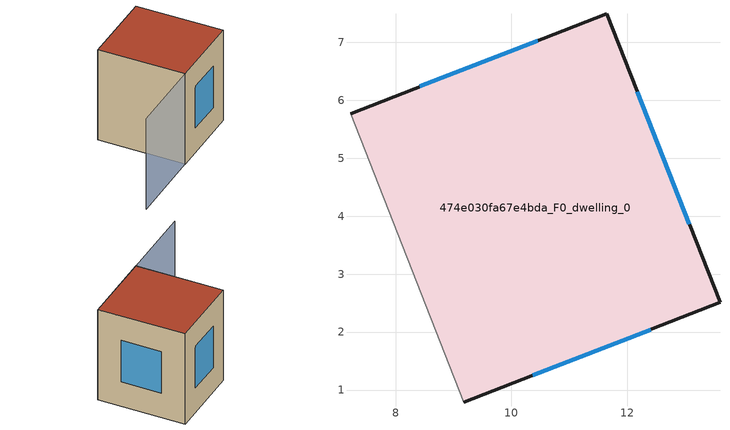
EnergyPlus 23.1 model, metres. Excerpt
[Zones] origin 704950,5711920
474e030fa67e4bda_F0_dwelling_0
 floor ground (EU_floor_Construction): 11.65,7.5 13.6,2.51 9.17,0.79 7.22,5.77 z0
 wall outside (EU_wall_Construction): 9.17,0.79 13.6,2.51 11.65,7.5 7.22,5.77 z0:6
 wall adiabatic (EU_wall_Construction): 7.22,5.77 9.17,0.79 z0:6
 window (EU_Window_Construction): 10.45,7.03 8.42,6.24 / 13.07,3.86 12.17,6.15 / 10.37,1.25 12.4,2.04 z1.62:4.38
 roof outside (EU_roof_Construction): 13.6,2.51 11.65,7.5 7.22,5.77 9.17,0.79 z6
shading: 7.22,5.77 9.2,0.79 / 9.2,0.79 4.64,-1.02 z0:6
[Building]
EU S2 Campaign: North Axis=0; Terrain=City; Solar Distribution=FullExterior
[Site:Location]
London: Latitude=51.5; Longitude=-0.5; Time Zone=0; Elevation=25
[SizingPeriod:WeatherFileDays]
AnnualSizingPeriod: Begin Month=1; Begin Day of Month=1; End Month=12; End Day of Month=31; Day of Week for Start Day=Monday; Use Weather File Daylight Saving Period=No; Use Weather File Rain and Snow Indicators=No
[MATERIAL]
EU_InternalMass_Material: Roughness=MediumRough; Thickness=0.1; Conductivity=1; Density=1800; Specific Heat=900; Thermal Absorptance=0.9; Solar Absorptance=0.7; Visible Absorptance=0.7
[MATERIAL:NOMASS] Roughness=MediumRough; Thermal Absorptance=0.9; Solar Absorptance=0.7; Visible Absorptance=0.7
Name | Thermal Resistance
EU_wall_NoMass | 0.727863
EU_roof_NoMass | 0.773354
EU_floor_NoMass | 1.79329
[WINDOWMATERIAL:SIMPLEGLAZINGSYSTEM]
EU_Window_SimpleGlazing: UFactor=2.58614; Solar Heat Gain Coefficient=0.76; Visible Transmittance=0.76
[CONSTRUCTION]
EU_wall_Construction: EU_wall_NoMass
EU_roof_Construction: EU_roof_NoMass
EU_floor_Construction: EU_floor_NoMass
EU_InternalMass_Construction: EU_InternalMass_Material
EU_Window_Construction: EU_Window_SimpleGlazing
[ZONE]
474e030fa67e4bda_F0_dwelling_0: Type=1; Multiplier=1; Ceiling Height=autocalculate; Volume=152.657; Floor Area=autocalculate; Part of Total Floor Area=Yes
[INTERNALMASS]
474e030fa67e4bda_F0_dwelling_0_EU_InternalMass: Construction=EU_InternalMass_Construction; Zone or ZoneList=474e030fa67e4bda_F0_dwelling_0; Surface Area=25.4428
[OTHEREQUIPMENT]
EU_Step8_InternalGain_474e030fa67e4bda_F0_dwelling_0_f000: Fuel Type=Electricity; Zone or ZoneList or Space or SpaceList=474e030fa67e4bda_F0_dwelling_0; Schedule=EU_Step8_GainSchedule_474e030fa67e4bda_F0_dwelling_0_f000; Design Level Calculation Method=Watts/Area; Power per Zone Floor Area=1; Fraction Latent=0; Fraction Radiant=0; Fraction Lost=0; Carbon Dioxide Generation Rate=0; EndUse Subcategory=EU_Step8_InternalGains
[ZONEVENTILATION:DESIGNFLOWRATE]
EU_ConstantAir_474e030fa67e4bda_F0_dwelling_0: Zone or ZoneList or Space or SpaceList=474e030fa67e4bda_F0_dwelling_0; Schedule=EU_AlwaysOn; Design Flow Rate Calculation Method=AirChanges/Hour; Air Changes per Hour=0.484901; Ventilation Type=Natural; Fan Pressure Rise=0; Fan Total Efficiency=1; Constant Term Coefficient=1; Temperature Term Coefficient=0; Velocity Term Coefficient=0; Velocity Squared Term Coefficient=0; Minimum Indoor Temperature=-100; Maximum Indoor Temperature=100; Delta Temperature=-100; Minimum Outdoor Temperature=-100; Maximum Outdoor Temperature=100; Maximum Wind Speed=40
[HVACTEMPLATE:THERMOSTAT]
EU_HeatOnly_474e030fa67e4bda_F0_dwelling_0: Constant Heating Setpoint=20; Constant Cooling Setpoint=50
[HVACTEMPLATE:ZONE:IDEALLOADSAIRSYSTEM]
474e030fa67e4bda_F0_dwelling_0: Template Thermostat=EU_HeatOnly_474e030fa67e4bda_F0_dwelling_0; System Availability Schedule=EU_AlwaysOn; Maximum Heating Supply Air Temperature=50; Minimum Cooling Supply Air Temperature=13; Maximum Heating Supply Air Humidity Ratio=0.0156; Minimum Cooling Supply Air Humidity Ratio=0.0077; Heating Limit=NoLimit; Cooling Limit=NoLimit; Heating Availability Schedule=EU_AlwaysOn; Cooling Availability Schedule=EU_CoolingOff; Dehumidification Control Type=ConstantSensibleHeatRatio; Cooling Sensible Heat Ratio=0.7; Dehumidification Setpoint=60; Humidification Control Type=None; Humidification Setpoint=30; Outdoor Air Method=None; Outdoor Air Flow Rate per Person=0.00944; Outdoor Air Flow Rate per Zone Floor Area=0; Outdoor Air Flow Rate per Zone=0; Demand Controlled Ventilation Type=None; Outdoor Air Economizer Type=NoEconomizer; Heat Recovery Type=None; Sensible Heat Recovery Effectiveness=0.7; Latent Heat Recovery Effectiveness=0.65
[SIZING:ZONE]
474e030fa67e4bda_F0_dwelling_0: Zone Cooling Design Supply Air Temperature Input Method=SupplyAirTemperature; Zone Cooling Design Supply Air Temperature=13; Zone Heating Design Supply Air Temperature Input Method=SupplyAirTemperature; Zone Heating Design Supply Air Temperature=50; Zone Cooling Design Supply Air Humidity Ratio=0.008; Zone Heating Design Supply Air Humidity Ratio=0.008; Cooling Design Air Flow Method=DesignDay; Cooling Design Air Flow Rate=0; Cooling Minimum Air Flow per Zone Floor Area=0.000762; Cooling Minimum Air Flow=0; Cooling Minimum Air Flow Fraction=0.2; Heating Design Air Flow Method=DesignDay; Heating Design Air Flow Rate=0; Heating Maximum Air Flow per Zone Floor Area=0.002032; Heating Maximum Air Flow=0.141576; Heating Maximum Air Flow Fraction=0.3; Account for Dedicated Outdoor Air System=No; Dedicated Outdoor Air System Control Strategy=NeutralSupplyAir; Dedicated Outdoor Air Low Setpoint Temperature for Design=autosize; Dedicated Outdoor Air High Setpoint Temperature for Design=autosize; Zone Load Sizing Method=Sensible Load Only No Latent Load; Zone Latent Cooling Design Supply Air Humidity Ratio Input Method=HumidityRatioDifference; Zone Cooling Design Supply Air Humidity Ratio Difference=0.005; Zone Latent Heating Design Supply Air Humidity Ratio Input Method=HumidityRatioDifference; Zone Humidification Design Supply Air Humidity Ratio Difference=0.005
[SCHEDULE:CONSTANT]
Name | Hourly Value
EU_AlwaysOn | 1
EU_CoolingOff | 0
[SCHEDULE:FILE]
EU_Step8_GainSchedule_474e030fa67e4bda_F0_dwelling_0_f000: File=../../schedules/474e030fa67e4bda/474e030fa67e4bda_F0_dwelling_0_f000_gain.csv; Column Number=1; Rows to Skip at Top=0; Number of Hours of Data=8760; Column Separator=Comma; Interpolate to Timestep=No; Minutes per Item=60; Adjust Schedule for Daylight Savings=Yes
